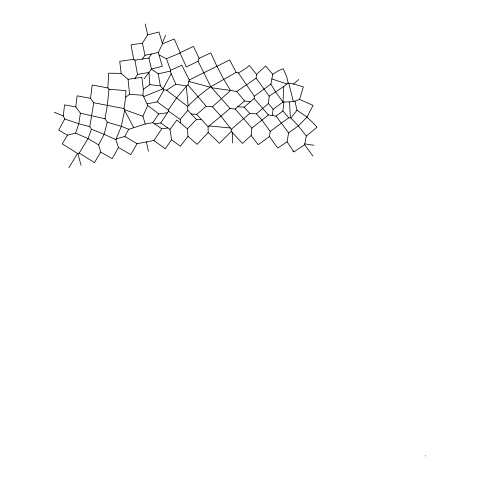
<?xml version="1.0" encoding="UTF-8"?>
<svg xmlns="http://www.w3.org/2000/svg" width="480" height="480" viewBox="0 0 480 480"><rect width="100%" height="100%" fill="white"/><g stroke="black" fill="none" stroke-linecap="round" stroke-linejoin="round"><path stroke-width="0.72" d="M425.46 455.814L425.664 455.934M123.966 108.57L125.7 97.272L125.886 90.6L109.002 89.268L107.886 87.966L92.202 85.002L90.504 98.334L93.78 102.762L123.966 108.57L124.728 109.764L142.896 116.238L145.254 124.014L152.82 122.682L161.772 128.784L167.88 127.968M210.792 86.712L230.064 108.498L235.152 109.038L237.798 106.74L244.134 107.178L254.124 98.508L254.316 96.282L238.434 72.99L236.124 72.348L210.042 87.174L198.024 96.522L187.626 106.434L187.824 110.316L191.208 113.964L196.686 114.426L208.122 126.786L208.17 132.492L219.414 143.334L231.246 131.406L231.312 129.306L221.058 116.346L212.388 106.8L206.244 106.266L187.95 84.96L189.24 79.974L181.8 65.196L170.622 70.302L170.274 71.124L171.198 73.722L175.824 84.216L186.576 85.986L187.95 84.96M107.886 87.966L108.642 73.2L121.158 73.362L128.088 79.356L129.552 94.296L125.7 97.272M186.576 85.986L176.466 98.034L168.378 110.01L168.564 111.21L167.46 112.74L158.778 113.922L147.72 105.456L142.998 95.28L143.334 89.316L141.828 77.274L128.088 79.356M282.978 102.036L283.776 86.478L286.884 83.97L288.15 83.04L293.466 84L303.402 86.832L299.532 99.414L293.37 101.67L282.978 102.036L273.126 109.302L272.322 115.482L276.09 116.1L288.57 132.876L287.112 141.816L293.874 151.926L304.608 144.756L306.312 136.056L316.962 127.248L312.894 122.67L306.912 117.234L313.098 105.39L299.532 99.414M231.246 131.406L242.382 143.406L251.13 135.51L251.868 128.142L268.362 114.966L272.322 115.482M244.134 107.178L249.75 113.418L256.422 113.832L268.464 103.428L269.196 96.162L256.11 78.168L256.548 74.37L265.662 66.012L272.778 74.334L270.882 84.078L275.46 91.758L282.876 101.922M109.002 89.268L107.31 105.552L105.006 118.758L107.274 122.16L121.32 126.36L128.76 129.294L145.254 124.014M306.312 136.056L298.326 125.886L290.91 117.96L288.714 117.792L282.924 110.958L283.902 102.084M171.588 139.782L180.342 146.226L187.992 136.386L187.38 128.754L176.814 120.018L170.004 129.462L171.588 139.782L165.228 148.77L153.858 140.526L137.088 143.688L130.764 154.608L118.47 147.498L115.872 139.632L104.142 134.286L91.428 129.258L89.772 126.672L78.78 123.774L64.716 118.998L63.264 115.938L64.572 104.85L75.774 106.944L80.424 113.172L105.006 118.758M75.774 106.944L77.142 95.82L90.504 98.334M93.78 102.762L89.772 126.672M287.112 141.816L277.674 148.074L269.442 136.506L270.222 131.424L261.906 120.066L256.422 113.832M80.424 113.172L78.78 123.774L75.642 133.098L67.518 135.198L62.244 143.856L77.52 153.438L79.242 153.09L94.416 162.63L100.764 152.118L98.604 144.888L88.014 138.6L75.642 133.098M124.728 109.764L121.32 126.36L115.872 139.632M293.028 151.746L293.214 150.954M107.274 122.16L104.142 134.286L98.604 144.888M198.096 61.218L199.11 58.308L193.446 46.41L180.186 52.65L180.012 53.112L186.408 66.942L198.096 61.218L210.762 86.706M91.428 129.258L88.014 138.6L79.242 153.09M134.934 78.426L137.532 74.454L148.92 72.468L151.428 69.054L162.318 66.288L158.274 52.47L162.54 43.848L162.324 43.206L165.558 35.334M142.896 116.238L147.72 105.456M64.716 118.998L58.686 130.116L67.518 135.198M187.626 106.434L166.65 90.228L163.89 89.868L162.996 88.854L171.198 73.722M116.178 138.906L124.794 136.44L128.76 129.294M118.47 147.498L112.236 158.7L100.764 152.118M147.144 103.824L157.206 101.832L163.89 89.868M68.844 167.796L77.52 153.438M151.428 69.054L148.938 58.05L151.41 54.03L158.274 52.47M142.422 43.17L131.028 44.862L133.698 59.292L134.886 60.168L142.41 59.076L145.002 55.254L142.422 43.17L147.714 34.896L158.952 32.022L162.324 43.206M154.68 123.9L160.764 122.94L167.46 112.74M153.858 140.526L161.772 128.784M152.82 122.682L158.778 113.922M290.91 117.96L296.976 110.244L294.966 101.178M144.168 78.81L148.92 72.468M180.6 122.79L180.186 119.4L187.824 110.316M208.17 132.492L197.124 144.318L187.992 136.386M187.38 128.754L196.482 119.46L201.318 119.622M306.912 117.234L298.326 125.886L288.57 132.876M208.122 126.786L230.064 108.498M212.388 106.8L230.598 90.462L236.784 91.47L244.56 101.01L250.488 101.592M249.75 113.418L231.312 129.306M196.686 114.426L206.244 106.266M237.798 106.74L244.56 101.01M293.466 84L298.752 79.536M288.714 117.792L270.222 131.424M270.882 84.078L254.316 96.282M276.09 116.1L282.924 110.958M269.442 136.506L258.186 144.666L251.13 135.51M143.334 89.316L149.832 84.624L160.338 85.872L162.996 88.854M236.784 91.47L256.11 78.168M269.196 96.162L283.776 86.478M166.65 90.228L175.824 84.216M272.778 74.334L278.196 70.878L283.17 68.64L286.746 76.812L288.15 83.04M238.434 72.99L245.916 68.382L249.348 65.52L256.548 74.37M189.24 79.974L229.698 59.97L236.124 72.348M199.11 58.308L210.774 52.866L216.996 66.354L223.806 79.506L230.598 90.462L211.518 87.732M162.54 43.848L174.24 39.006L180.186 52.65M159.132 54.978L166.41 58.692L180.012 53.112M143.76 96.618L162.972 88.824M151.392 69.114L158.244 73.848L170.274 71.124M145.002 55.254L151.41 54.03M142.41 59.076L148.938 58.05M133.698 59.292L119.724 61.32L121.158 73.362M129.552 94.296L142.998 95.28M209.028 125.964L230.1 127.932M304.722 143.874L313.968 145.284M188.772 81.42L210.042 87.174M271.776 78.894L286.884 83.97M54.282 112.248L63.264 115.938M124.794 136.44L137.088 143.688M296.976 110.244L306.876 116.952M168.564 111.21L180.186 119.4M160.764 122.94L170.004 129.462M157.206 101.832L168.378 110.01M191.208 113.964L196.482 119.46M251.868 128.142L235.152 109.038M254.124 98.508L268.362 114.966M268.464 103.428L273.126 109.302M304.608 144.756L312.924 156.03M124.596 110.226L133.572 127.446M166.41 58.692L170.622 70.302M77.814 153.378L81.054 165.324M288.762 83.262L293.37 101.67M145.218 24L147.714 34.896M146.418 141.84L148.428 151.236M134.886 60.168L137.532 74.454M158.244 73.848L160.338 85.872M186.264 86.322L188.19 105.84M148.974 72.744L149.832 84.624M289.566 102.072L290.34 117.96M232.374 132.552L232.464 142.986"/></g></svg>
